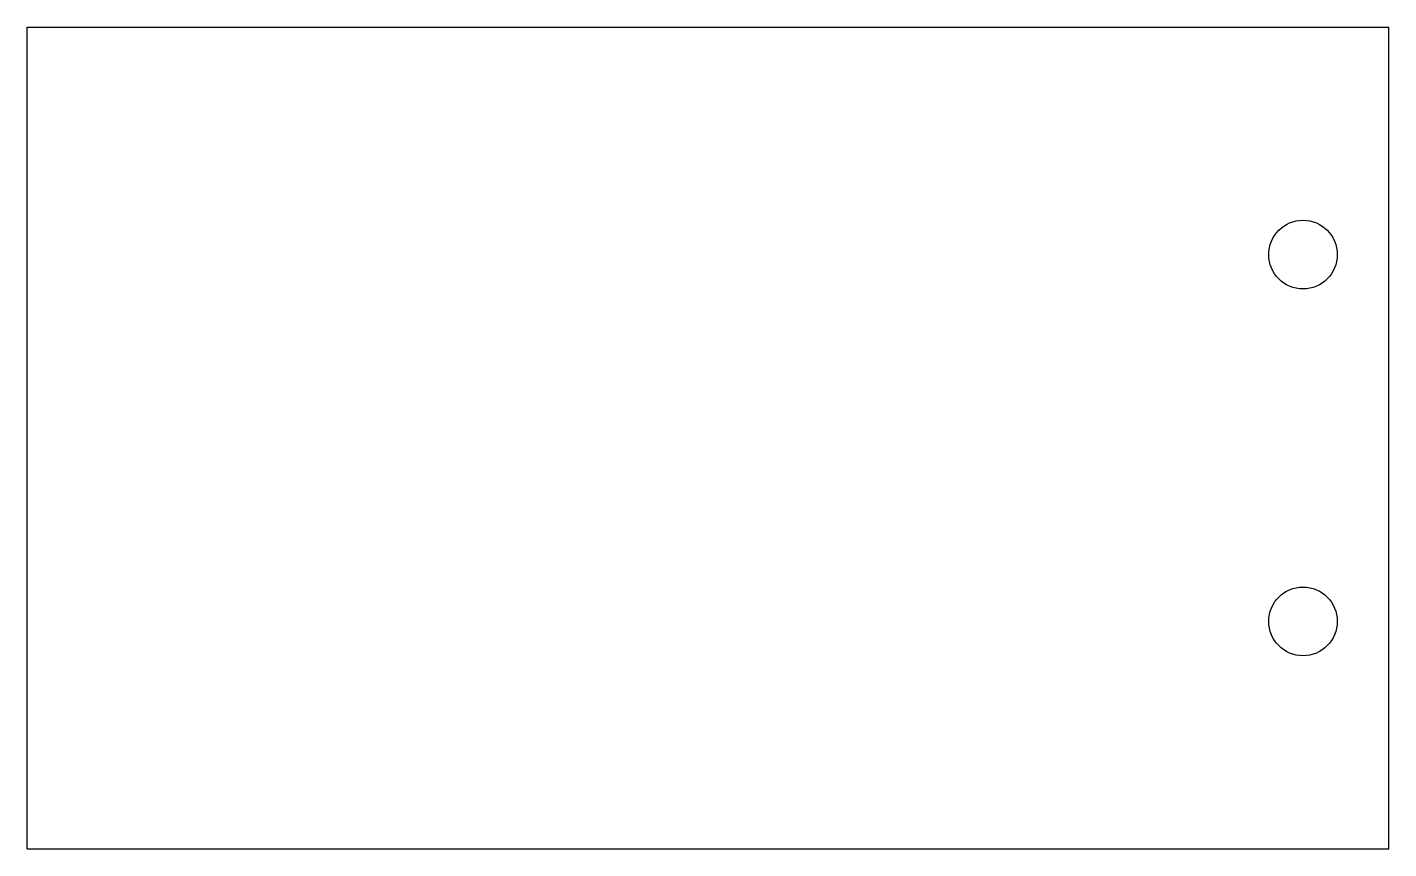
# Model space of a CAD drawing. Header units: inches. Extents: x 13 to 92.4, y 13.9 to 61.8.
import ezdxf

# ---------------------------------------------------------------- set-up
doc = ezdxf.new("R2010")
doc.units = ezdxf.units.IN
doc.header["$MEASUREMENT"] = 0
doc.layers.add('Arm', color=211, linetype='Continuous')

msp = doc.modelspace()

# ---------------------------------------------------------------- linework, layer by layer
at = {"layer": 'Arm'}
for p, q in [((12.988, 13.882), (12.988, 61.757)), ((12.988, 61.757), (92.363, 61.757)), ((92.363, 58.582), (92.363, 61.757)), ((92.363, 13.882), (92.363, 61.757)), ((12.988, 13.882), (92.363, 13.882))]:
    msp.add_line(p, q, dxfattribs=at)
for centre in [(87.363, 48.507), (87.363, 27.132)]:
    msp.add_circle(centre, 2, dxfattribs=at)

doc.saveas('drawing.dxf')
